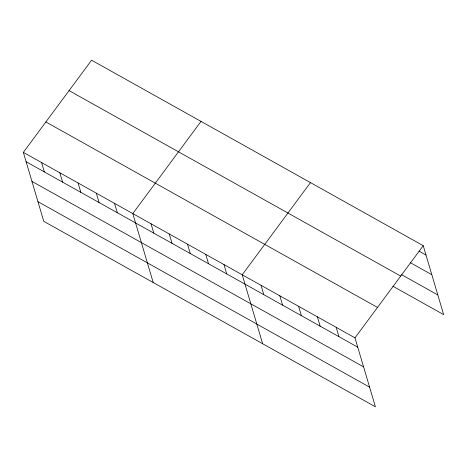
<?xml version="1.0" encoding="UTF-8"?>
<svg xmlns="http://www.w3.org/2000/svg" width="467" height="467" viewBox="0 0 467 467"><rect width="100%" height="100%" fill="white"/><g stroke="black" fill="none" stroke-linecap="round" stroke-linejoin="round"><path stroke-width="0.7" d="M23.35 152.376L354.984 337.851L375.41 406.804L43.775 221.335L23.35 152.376L91.59 60.196L423.225 245.665L443.65 314.624L392.91 286.242M201.032 121.402L132.791 213.582L153.217 282.535M310.467 182.609L242.227 274.789L262.652 343.741M354.984 337.851L423.225 245.665M419.103 251.17L425.997 255.023M410.522 262.775L431.823 274.689M401.492 274.631L437.824 294.951M69.069 90.616L400.704 276.09M45.871 121.957L377.505 307.432M26.123 161.734L357.757 347.203M31.949 181.4L363.583 366.869M37.95 201.662L369.584 387.137M336.193 327.338L338.966 336.695M317.402 316.83L320.169 326.182M298.606 306.323L301.378 315.674M279.815 295.809L282.588 305.161M261.024 285.302L263.791 294.654M223.991 264.591L226.758 273.942M205.749 254.387L208.521 263.738M187.512 244.188L190.279 253.54M169.27 233.985L172.043 243.342M151.028 223.786L153.801 233.138M114.549 203.384L117.322 212.736M96.307 193.18L99.08 202.538M78.071 182.982L80.838 192.334M59.829 172.778L62.601 182.136M41.592 162.58L44.359 171.932"/></g></svg>
